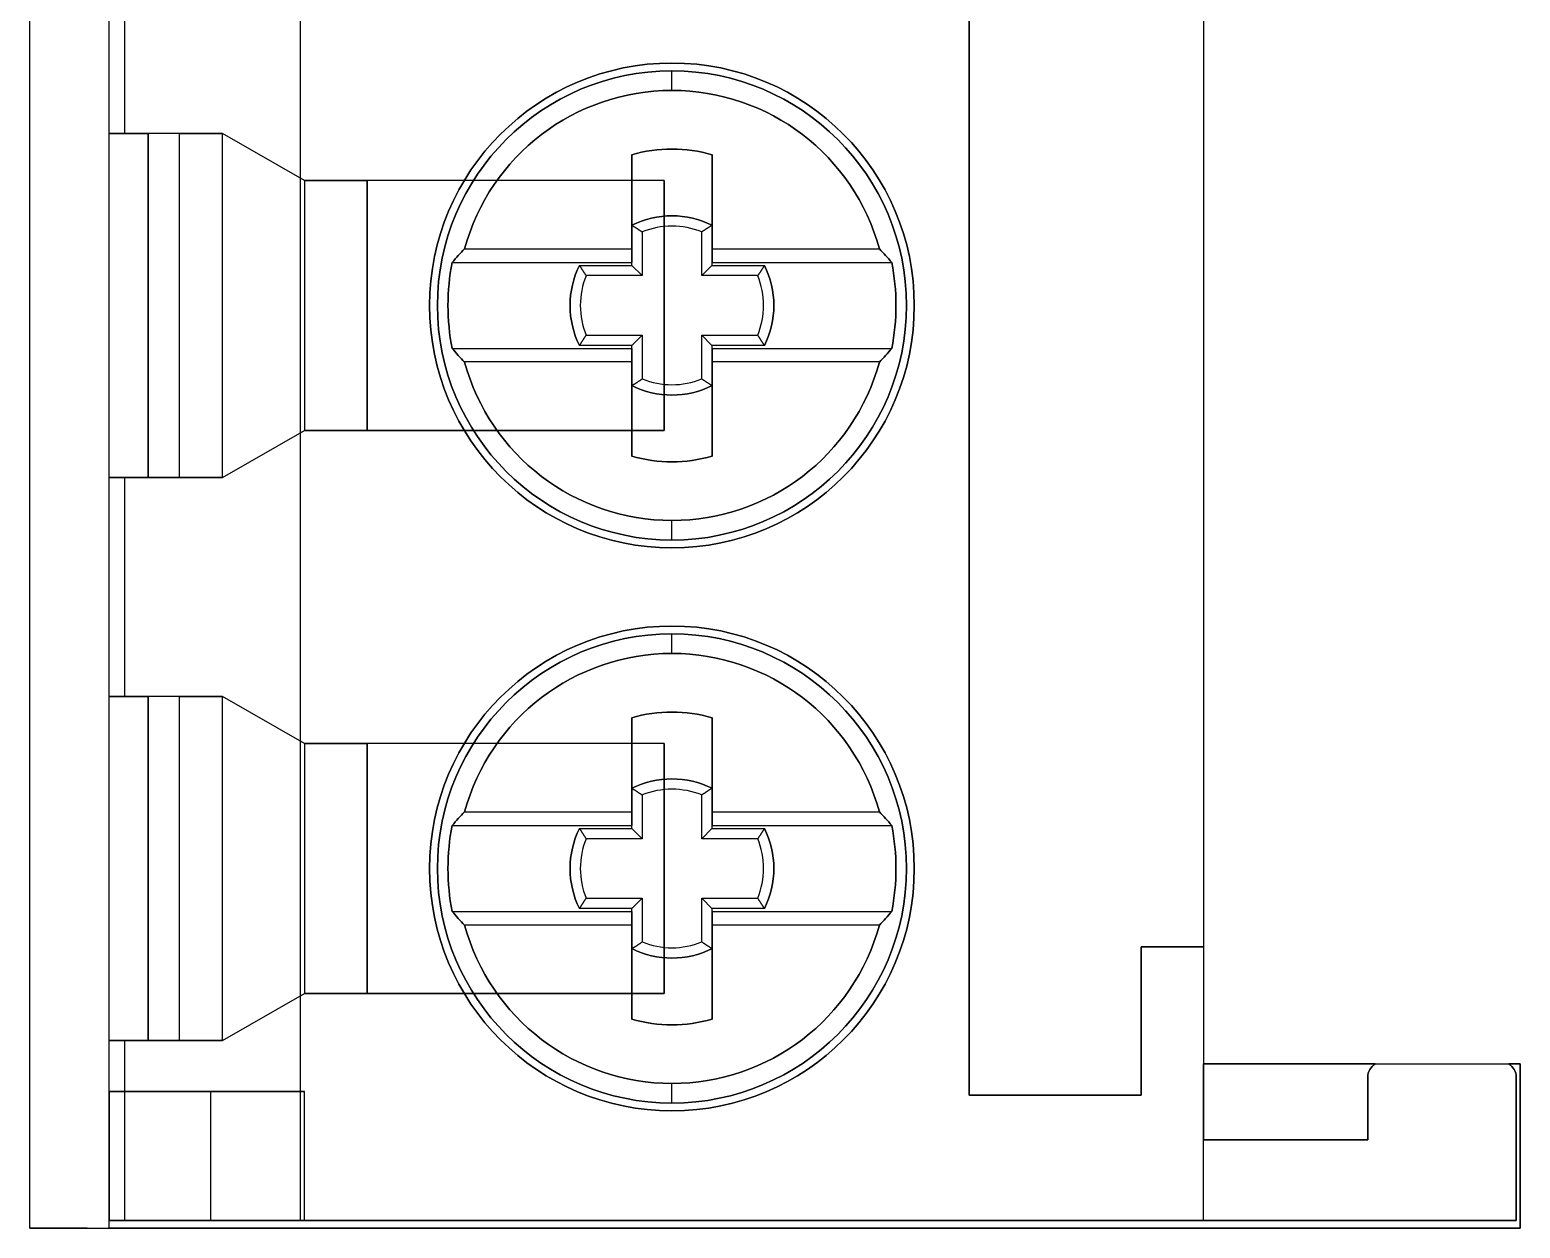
# Model space of a CAD drawing. Header units: inches. Extents: x 0 to 92454, y -34894 to 11.
# Drawn here: x 0.747 to 1.498, y 3.63 to 4.233 of the extents above; entities that cross this region are included whole.
import ezdxf

# ---------------------------------------------------------------- set-up
doc = ezdxf.new("R2010")
doc.units = ezdxf.units.IN
doc.header["$MEASUREMENT"] = 0

# ---------------------------------------------------------------- blocks, each defined once
blk = doc.blocks.new('2023_07_21_11_46_31_0481')
at = {"color": 7}
for p, q in [((18.986, 92.2, 123), (18.986, 182.6, 123)), ((20, 92.2, 151.99), (20, 182.6, 151.99)), ((22.45, 92.3, 123), (22.45, 137.3, 123)), ((31, 135.7, 142.19), (31, 93.9, 142.19)), ((31, 93.9, 151.99), (31, 135.7, 151.99)), ((34, 135.3, 152), (34, 94.3, 152)), ((34, 111.301, 142.19), (34, 95.8, 142.19)), ((20, 106.2, 151.79), (20, 109, 151.79)), ((20, 106.2, 123.39), (20, 109, 123.39)), ((20.2, 106.2, 151.99), (20.2, 109, 151.99)), ((20.2, 106.2, 151.99), (20.2, 109, 151.99)), ((20.2, 106.2, 123.19), (20.2, 109, 123.19)), ((27.2, 107.1, 145.49), (27.2, 107.1, 151.99)), ((27.2, 107.1, 145.49), (27.2, 107.1, 151.99)), ((27.2, 106.75, 147.89), (27.2, 107, 145.49)), ((27.2, 106.75, 147.89), (27.2, 107, 145.49)), ((20.2, 106.2, 151.99), (20.5, 106.2, 151.99)), ((20.5, 106.2, 151.99), (20.5, 101.8, 151.99)), ((21.45, 101.8, 130.69), (21.45, 106.2, 130.69)), ((22.5, 105.6, 130.69), (21.45, 106.2, 130.69)), ((26.685, 105.927, 146.79), (26.685, 105.927, 147.89)), ((26.685, 105.927, 146.79), (26.685, 104.55, 146.79)), ((26.685, 104.723, 147.89), (26.685, 105.927, 147.89)), ((27.715, 105.927, 146.79), (27.715, 105.927, 147.89)), ((27.715, 104.55, 146.79), (27.715, 105.927, 146.79)), ((27.715, 105.927, 147.89), (27.715, 104.723, 147.89)), ((27.1, 105.6, 130.69), (22.5, 105.6, 130.69)), ((27.1, 102.4, 130.69), (27.1, 105.6, 130.69)), ((26.688, 104.512, 146.79), (26.688, 105.025, 146.79)), ((26.819, 104.94, 146.3), (26.819, 104.381, 146.3)), ((27.581, 104.381, 146.3), (27.581, 104.94, 146.3)), ((27.712, 105.025, 146.79), (27.712, 104.512, 146.79)), ((24.547, 104.723, 147.89), (26.685, 104.723, 147.89)), ((27.715, 104.723, 147.89), (29.853, 104.723, 147.89)), ((24.389, 104.55, 146.79), (26.685, 104.55, 146.79)), ((26.017, 104.512, 146.79), (26.688, 104.512, 146.79)), ((27.712, 104.512, 146.79), (28.383, 104.512, 146.79)), ((27.715, 104.55, 146.79), (30.011, 104.55, 146.79)), ((26.819, 104.381, 146.3), (26.102, 104.381, 146.3)), ((28.298, 104.381, 146.3), (27.581, 104.381, 146.3)), ((26.102, 103.619, 146.3), (26.819, 103.619, 146.3)), ((26.819, 103.619, 146.3), (26.819, 103.06, 146.3)), ((27.581, 103.06, 146.3), (27.581, 103.619, 146.3)), ((27.581, 103.619, 146.3), (28.298, 103.619, 146.3)), ((24.389, 103.45, 146.79), (26.685, 103.45, 146.79)), ((26.688, 103.488, 146.79), (26.017, 103.488, 146.79)), ((26.685, 103.45, 146.79), (26.685, 102.073, 146.79)), ((26.688, 102.975, 146.79), (26.688, 103.488, 146.79)), ((28.383, 103.488, 146.79), (27.712, 103.488, 146.79)), ((27.712, 103.488, 146.79), (27.712, 102.975, 146.79)), ((27.715, 103.45, 146.79), (30.011, 103.45, 146.79)), ((27.715, 102.073, 146.79), (27.715, 103.45, 146.79)), ((26.685, 103.277, 147.89), (24.547, 103.277, 147.89)), ((26.685, 102.073, 147.89), (26.685, 103.277, 147.89)), ((27.715, 103.277, 147.89), (27.715, 102.073, 147.89)), ((29.853, 103.277, 147.89), (27.715, 103.277, 147.89)), ((21.45, 101.8, 130.69), (22.5, 102.4, 130.69)), ((22.5, 102.4, 130.69), (27.1, 102.4, 130.69)), ((26.685, 102.073, 146.79), (26.685, 102.073, 147.89)), ((27.715, 102.073, 146.79), (27.715, 102.073, 147.89)), ((20, 99, 151.79), (20, 101.8, 151.79)), ((20, 99, 123.39), (20, 101.8, 123.39)), ((20.5, 101.8, 151.99), (20.2, 101.8, 151.99)), ((20.2, 99, 151.99), (20.2, 101.8, 151.99)), ((20.2, 99, 151.99), (20.2, 101.8, 151.99)), ((20.2, 99, 123.19), (20.2, 101.8, 123.19)), ((27.2, 101, 145.49), (27.2, 101.25, 147.89)), ((27.2, 101, 145.49), (27.2, 101.25, 147.89)), ((27.2, 100.9, 151.99), (27.2, 100.9, 145.49)), ((27.2, 100.9, 151.99), (27.2, 100.9, 145.49)), ((27.2, 99.9, 145.49), (27.2, 99.9, 151.99)), ((27.2, 99.9, 145.49), (27.2, 99.9, 151.99)), ((27.2, 99.55, 147.89), (27.2, 99.8, 145.49)), ((27.2, 99.55, 147.89), (27.2, 99.8, 145.49)), ((20.2, 99, 151.99), (20.5, 99, 151.99)), ((20.5, 99, 151.99), (20.5, 94.6, 151.99)), ((21.45, 94.6, 130.69), (21.45, 99, 130.69)), ((22.5, 98.4, 130.69), (21.45, 99, 130.69)), ((26.685, 98.727, 146.79), (26.685, 98.727, 147.89)), ((26.685, 98.727, 146.79), (26.685, 97.35, 146.79)), ((26.685, 97.523, 147.89), (26.685, 98.727, 147.89)), ((27.715, 98.727, 146.79), (27.715, 98.727, 147.89)), ((27.715, 97.35, 146.79), (27.715, 98.727, 146.79)), ((27.715, 98.727, 147.89), (27.715, 97.523, 147.89)), ((27.1, 98.4, 130.69), (22.5, 98.4, 130.69)), ((27.1, 95.2, 130.69), (27.1, 98.4, 130.69)), ((26.688, 97.312, 146.79), (26.688, 97.825, 146.79)), ((27.712, 97.825, 146.79), (27.712, 97.312, 146.79)), ((26.819, 97.74, 146.3), (26.819, 97.181, 146.3)), ((27.581, 97.181, 146.3), (27.581, 97.74, 146.3)), ((24.547, 97.523, 147.89), (26.685, 97.523, 147.89)), ((27.715, 97.523, 147.89), (29.853, 97.523, 147.89)), ((24.389, 97.35, 146.79), (26.685, 97.35, 146.79)), ((26.017, 97.312, 146.79), (26.688, 97.312, 146.79)), ((27.712, 97.312, 146.79), (28.383, 97.312, 146.79)), ((27.715, 97.35, 146.79), (30.011, 97.35, 146.79)), ((26.819, 97.181, 146.3), (26.102, 97.181, 146.3)), ((28.298, 97.181, 146.3), (27.581, 97.181, 146.3)), ((26.688, 96.288, 146.79), (26.017, 96.288, 146.79)), ((26.102, 96.419, 146.3), (26.819, 96.419, 146.3)), ((26.688, 95.775, 146.79), (26.688, 96.288, 146.79)), ((26.819, 96.419, 146.3), (26.819, 95.86, 146.3)), ((27.581, 95.86, 146.3), (27.581, 96.419, 146.3)), ((27.581, 96.419, 146.3), (28.298, 96.419, 146.3)), ((28.383, 96.288, 146.79), (27.712, 96.288, 146.79)), ((27.712, 96.288, 146.79), (27.712, 95.775, 146.79)), ((24.389, 96.25, 146.79), (26.685, 96.25, 146.79)), ((26.685, 96.25, 146.79), (26.685, 94.873, 146.79)), ((27.715, 96.25, 146.79), (30.011, 96.25, 146.79)), ((27.715, 94.873, 146.79), (27.715, 96.25, 146.79)), ((26.685, 96.077, 147.89), (24.547, 96.077, 147.89)), ((26.685, 94.873, 147.89), (26.685, 96.077, 147.89)), ((27.715, 96.077, 147.89), (27.715, 94.873, 147.89)), ((29.853, 96.077, 147.89), (27.715, 96.077, 147.89)), ((33.2, 93.9, 142.19), (33.2, 95.8, 142.19)), ((33.2, 95.8, 142.19), (34, 95.8, 142.19)), ((34, 95.8, 151.99), (33.2, 95.8, 151.99)), ((33.2, 95.8, 151.99), (33.2, 93.9, 151.99)), ((34, 95.8, 151.99), (34, 94.3, 151.99)), ((21.45, 94.6, 130.69), (22.5, 95.2, 130.69)), ((22.5, 95.2, 130.69), (27.1, 95.2, 130.69)), ((26.685, 94.873, 146.79), (26.685, 94.873, 147.89)), ((27.715, 94.873, 146.79), (27.715, 94.873, 147.89)), ((20, 92.3, 123.39), (20, 94.6, 123.39)), ((20, 92.3, 151.79), (20, 94.6, 151.79)), ((20.5, 94.6, 151.99), (20.2, 94.6, 151.99)), ((20.2, 92.3, 151.99), (20.2, 94.6, 151.99)), ((20.2, 92.3, 123.19), (20.2, 94.6, 123.19)), ((20.2, 92.3, 151.99), (20.2, 94.6, 151.99)), ((34, 94.3, 152), (38.05, 94.3, 152)), ((34, 92.3, 151.99), (34, 94.3, 151.99)), ((36.195, 94.3, 123), (34, 94.3, 123)), ((34, 94.3, 123), (34, 93.33, 123)), ((36.195, 94.3, 123), (36.195, 94.3, 139.69)), ((36.195, 94.3, 139.69), (37.905, 94.3, 139.69)), ((37.905, 94.3, 139.69), (37.905, 94.3, 123)), ((38.05, 94.3, 123), (37.905, 94.3, 123)), ((38.05, 94.3, 152), (38.05, 92.2, 152)), ((38.05, 92.2, 123), (38.05, 94.3, 123)), ((27.2, 93.8, 145.49), (27.2, 94.05, 147.89)), ((27.2, 93.8, 145.49), (27.2, 94.05, 147.89)), ((36.1, 94.13, 123), (36.1, 94.13, 139.69)), ((36.1, 94.13, 139.69), (36.1, 93.33, 139.69)), ((36.1, 93.33, 123), (36.1, 94.13, 123)), ((38, 94.13, 139.69), (38, 94.13, 123)), ((38, 92.3, 139.69), (38, 94.13, 139.69)), ((38, 94.13, 123), (38, 92.3, 123)), ((20, 92.3, 124.29), (20, 93.95, 124.29)), ((20, 93.95, 124.29), (21.3, 93.95, 124.29)), ((21.3, 92.3, 124.29), (21.3, 93.95, 124.29)), ((31, 93.9, 142.19), (33.2, 93.9, 142.19)), ((33.2, 93.9, 151.99), (31, 93.9, 151.99)), ((27.2, 93.7, 151.99), (27.2, 93.7, 145.49)), ((27.2, 93.7, 151.99), (27.2, 93.7, 145.49)), ((36.1, 93.33, 139.69), (34, 93.33, 139.69)), ((34, 92.3, 139.69), (34, 93.33, 139.69)), ((34, 93.33, 123), (36.1, 93.33, 123)), ((21.3, 92.3, 124.29), (20, 92.3, 124.29)), ((20.2, 92.3, 151.99), (34, 92.3, 151.99)), ((38, 92.3, 123), (22.45, 92.3, 123)), ((34, 92.3, 139.69), (38, 92.3, 139.69)), ((18.986, 92.2, 123), (38.05, 92.2, 123)), ((38.05, 92.2, 152), (20, 92.2, 152)), ((20, 92.2, 151.99), (20, 92.2, 151.99))]:
    blk.add_line(p, q, dxfattribs=at)
at = {"color": 7, "extrusion": (-0.994891, 0, 0.100955)}
for p, q in [((18.986, 92.2, 123), (18.986, 182.6, 123)), ((18.988, 92.2, 123.018), (18.986, 92.2, 123))]:
    blk.add_line(p, q, dxfattribs=at)
at = {"color": 7, "extrusion": (1, 0, 0)}
for p, q in [((20, 92.2, 151.99), (20, 182.6, 151.99)), ((31, 93.9, 151.99), (31, 135.7, 151.99)), ((31, 135.7, 142.19), (31, 93.9, 142.19)), ((20, 106.2, 151.79), (20, 109, 151.79)), ((20, 101.8, 143.99), (20, 106.2, 143.99)), ((20, 106.2, 143.99), (20, 106.2, 151.79)), ((26.685, 105.927, 146.79), (26.685, 104.55, 146.79)), ((26.685, 105.927, 146.79), (26.685, 105.927, 147.89)), ((26.685, 104.723, 147.89), (26.685, 105.927, 147.89)), ((26.685, 104.55, 146.79), (26.685, 104.723, 147.89)), ((26.685, 103.277, 147.89), (26.685, 103.45, 146.79)), ((26.685, 103.45, 146.79), (26.685, 102.073, 146.79)), ((26.685, 102.073, 147.89), (26.685, 103.277, 147.89)), ((26.685, 102.073, 146.79), (26.685, 102.073, 147.89)), ((20, 99, 151.79), (20, 101.8, 151.79)), ((20, 101.8, 151.79), (20, 101.8, 143.99)), ((20, 94.6, 143.99), (20, 99, 143.99)), ((20, 99, 143.99), (20, 99, 151.79)), ((26.685, 98.727, 146.79), (26.685, 97.35, 146.79)), ((26.685, 98.727, 146.79), (26.685, 98.727, 147.89)), ((26.685, 97.523, 147.89), (26.685, 98.727, 147.89)), ((26.685, 97.35, 146.79), (26.685, 97.523, 147.89)), ((26.685, 96.077, 147.89), (26.685, 96.25, 146.79)), ((26.685, 96.25, 146.79), (26.685, 94.873, 146.79)), ((26.685, 94.873, 147.89), (26.685, 96.077, 147.89)), ((26.685, 94.873, 146.79), (26.685, 94.873, 147.89)), ((20, 92.3, 151.79), (20, 94.6, 151.79)), ((20, 94.6, 151.79), (20, 94.6, 143.99)), ((34, 94.3, 123), (34, 93.33, 123)), ((34, 94.3, 123), (34, 94.3, 151.99)), ((34, 92.3, 151.99), (34, 94.3, 151.99)), ((38, 94.13, 123), (38, 92.3, 123)), ((38, 94.13, 139.69), (38, 94.13, 123)), ((38, 92.3, 139.69), (38, 94.13, 139.69)), ((20, 92.2, 143.99), (20, 93.95, 143.99)), ((20, 93.95, 143.99), (20, 93.95, 150.59)), ((20, 93.95, 150.59), (20, 92.3, 150.59)), ((31, 93.9, 151.99), (31, 93.9, 142.19)), ((34, 92.3, 139.69), (34, 93.33, 139.69)), ((34, 93.33, 123), (34, 93.33, 139.69)), ((20, 92.3, 150.59), (20, 92.3, 151.79)), ((34, 92.3, 151.99), (34, 92.3, 139.69)), ((38, 92.3, 139.69), (38, 92.3, 123)), ((20, 92.2, 143.99), (20, 92.2, 151.99))]:
    blk.add_line(p, q, dxfattribs=at)
at = {"color": 7, "extrusion": (0, 0, -1)}
for p, q in [((22.45, 92.3, 123.19), (22.45, 137.3, 123.19)), ((20, 106.2, 143.99), (20, 109, 143.99)), ((20.2, 106.2, 123.19), (20.2, 109, 123.19)), ((20, 101.8, 143.99), (20, 106.2, 143.99)), ((20.9, 106.2, 123.19), (20.2, 106.2, 123.19)), ((21.45, 106.2, 150.99), (20.5, 106.2, 150.99)), ((20.5, 101.8, 150.99), (20.5, 106.2, 150.99)), ((20.9, 101.8, 123.19), (20.9, 106.2, 123.19)), ((22.5, 105.6, 150.99), (21.45, 106.2, 150.99)), ((22.5, 105.6, 134.89), (22.5, 102.4, 134.89)), ((27.1, 105.6, 134.89), (22.5, 105.6, 134.89)), ((23.3, 105.6, 150.99), (22.5, 105.6, 150.99)), ((23.3, 102.4, 150.99), (23.3, 105.6, 150.99)), ((27.1, 105.6, 134.89), (27.1, 102.4, 134.89)), ((21.45, 101.8, 150.99), (22.5, 102.4, 150.99)), ((27.1, 102.4, 134.89), (22.5, 102.4, 134.89)), ((22.5, 102.4, 150.99), (23.3, 102.4, 150.99)), ((20, 99, 143.99), (20, 101.8, 143.99)), ((20.2, 99, 123.19), (20.2, 101.8, 123.19)), ((20.2, 101.8, 123.19), (20.9, 101.8, 123.19)), ((21.45, 101.8, 150.99), (20.5, 101.8, 150.99)), ((20, 94.6, 143.99), (20, 99, 143.99)), ((20.9, 99, 123.19), (20.2, 99, 123.19)), ((21.45, 99, 150.99), (20.5, 99, 150.99)), ((20.5, 94.6, 150.99), (20.5, 99, 150.99)), ((20.9, 94.6, 123.19), (20.9, 99, 123.19)), ((22.5, 98.4, 150.99), (21.45, 99, 150.99)), ((22.5, 98.4, 134.89), (22.5, 95.2, 134.89)), ((27.1, 98.4, 134.89), (22.5, 98.4, 134.89)), ((23.3, 98.4, 150.99), (22.5, 98.4, 150.99)), ((23.3, 95.2, 150.99), (23.3, 98.4, 150.99)), ((27.1, 98.4, 134.89), (27.1, 95.2, 134.89)), ((21.45, 94.6, 150.99), (22.5, 95.2, 150.99)), ((27.1, 95.2, 134.89), (22.5, 95.2, 134.89)), ((22.5, 95.2, 150.99), (23.3, 95.2, 150.99)), ((20, 93.95, 143.99), (20, 94.6, 143.99)), ((20.2, 92.3, 123.19), (20.2, 94.6, 123.19)), ((20.2, 94.6, 123.19), (20.9, 94.6, 123.19)), ((21.45, 94.6, 150.99), (20.5, 94.6, 150.99)), ((20, 92.2, 143.99), (20, 93.95, 143.99)), ((20, 93.95, 150.59), (20, 92.3, 150.59)), ((22.5, 93.95, 150.59), (20, 93.95, 150.59)), ((22.5, 92.3, 150.59), (22.5, 93.95, 150.59)), ((20, 92.3, 150.59), (22.5, 92.3, 150.59)), ((22.45, 92.3, 123.19), (20.2, 92.3, 123.19)), ((19.72, 92.2, 143.99), (20, 92.2, 143.99))]:
    blk.add_line(p, q, dxfattribs=at)
at = {"color": 7, "extrusion": (-1, 0, 0)}
for p, q in [((22.45, 92.3, 123), (22.45, 137.3, 123)), ((22.45, 92.3, 123.19), (22.45, 137.3, 123.19)), ((34, 135.3, 152), (34, 94.3, 152)), ((34, 111.301, 142.19), (34, 95.8, 142.19)), ((20, 106.2, 143.99), (20, 109, 143.99)), ((20, 106.2, 123.39), (20, 109, 123.39)), ((20, 106.2, 123.39), (20, 106.2, 143.99)), ((20.5, 106.2, 150.99), (20.5, 106.2, 151.99)), ((20.5, 101.8, 150.99), (20.5, 106.2, 150.99)), ((20.5, 106.2, 151.99), (20.5, 101.8, 151.99)), ((20.9, 106.2, 123.19), (20.9, 106.2, 129.09)), ((20.9, 101.8, 123.19), (20.9, 106.2, 123.19)), ((20.9, 101.8, 129.09), (20.9, 106.2, 129.09)), ((21.45, 101.8, 130.69), (21.45, 106.2, 130.69)), ((21.45, 106.2, 129.64), (21.45, 106.2, 130.69)), ((21.45, 101.8, 129.64), (21.45, 106.2, 129.64)), ((27.715, 105.927, 147.89), (27.715, 104.723, 147.89)), ((27.715, 105.927, 146.79), (27.715, 105.927, 147.89)), ((27.715, 104.55, 146.79), (27.715, 105.927, 146.79)), ((22.5, 105.6, 143.104), (22.5, 102.4, 143.104)), ((22.5, 105.6, 143.104), (22.5, 105.6, 134.89)), ((22.5, 105.6, 134.89), (22.5, 102.4, 134.89)), ((23.3, 105.6, 144.49), (23.3, 102.4, 144.49)), ((23.3, 102.4, 150.99), (23.3, 105.6, 150.99)), ((23.3, 105.6, 150.99), (23.3, 105.6, 144.49)), ((27.1, 102.4, 130.69), (27.1, 105.6, 130.69)), ((27.1, 105.6, 134.89), (27.1, 102.4, 134.89)), ((27.1, 105.6, 130.69), (27.1, 105.6, 134.89)), ((27.715, 104.723, 147.89), (27.715, 104.55, 146.79)), ((27.715, 103.45, 146.79), (27.715, 103.277, 147.89)), ((27.715, 102.073, 146.79), (27.715, 103.45, 146.79)), ((27.715, 103.277, 147.89), (27.715, 102.073, 147.89)), ((22.5, 102.4, 143.104), (22.5, 102.4, 134.89)), ((23.3, 102.4, 150.99), (23.3, 102.4, 144.49)), ((27.1, 102.4, 134.89), (27.1, 102.4, 130.69)), ((27.715, 102.073, 146.79), (27.715, 102.073, 147.89)), ((20, 99, 143.99), (20, 101.8, 143.99)), ((20, 101.8, 143.99), (20, 101.8, 123.39)), ((20, 99, 123.39), (20, 101.8, 123.39)), ((20.5, 101.8, 150.99), (20.5, 101.8, 151.99)), ((20.9, 101.8, 123.19), (20.9, 101.8, 129.09)), ((21.45, 101.8, 129.64), (21.45, 101.8, 130.69)), ((20, 99, 123.39), (20, 99, 143.99)), ((20.5, 99, 150.99), (20.5, 99, 151.99)), ((20.5, 94.6, 150.99), (20.5, 99, 150.99)), ((20.5, 99, 151.99), (20.5, 94.6, 151.99)), ((20.9, 99, 123.19), (20.9, 99, 129.09)), ((20.9, 94.6, 123.19), (20.9, 99, 123.19)), ((20.9, 94.6, 129.09), (20.9, 99, 129.09)), ((21.45, 94.6, 130.69), (21.45, 99, 130.69)), ((21.45, 99, 129.64), (21.45, 99, 130.69)), ((21.45, 94.6, 129.64), (21.45, 99, 129.64)), ((27.715, 98.727, 147.89), (27.715, 97.523, 147.89)), ((27.715, 98.727, 146.79), (27.715, 98.727, 147.89)), ((27.715, 97.35, 146.79), (27.715, 98.727, 146.79)), ((22.5, 98.4, 143.104), (22.5, 95.2, 143.104)), ((22.5, 98.4, 143.104), (22.5, 98.4, 134.89)), ((22.5, 98.4, 134.89), (22.5, 95.2, 134.89)), ((23.3, 98.4, 144.49), (23.3, 95.2, 144.49)), ((23.3, 95.2, 150.99), (23.3, 98.4, 150.99)), ((23.3, 98.4, 150.99), (23.3, 98.4, 144.49)), ((27.1, 95.2, 130.69), (27.1, 98.4, 130.69)), ((27.1, 98.4, 134.89), (27.1, 95.2, 134.89)), ((27.1, 98.4, 130.69), (27.1, 98.4, 134.89)), ((27.715, 97.523, 147.89), (27.715, 97.35, 146.79)), ((27.715, 96.25, 146.79), (27.715, 96.077, 147.89)), ((27.715, 94.873, 146.79), (27.715, 96.25, 146.79)), ((27.715, 96.077, 147.89), (27.715, 94.873, 147.89)), ((33.2, 95.8, 151.99), (33.2, 93.9, 151.99)), ((33.2, 95.8, 151.99), (33.2, 95.8, 142.19)), ((33.2, 93.9, 142.19), (33.2, 95.8, 142.19)), ((34, 95.8, 151.99), (34, 94.3, 151.99)), ((34, 95.8, 142.19), (34, 95.8, 151.99)), ((22.5, 95.2, 143.104), (22.5, 95.2, 134.89)), ((23.3, 95.2, 150.99), (23.3, 95.2, 144.49)), ((27.1, 95.2, 134.89), (27.1, 95.2, 130.69)), ((27.715, 94.873, 146.79), (27.715, 94.873, 147.89)), ((20, 93.95, 143.99), (20, 94.6, 143.99)), ((20, 94.6, 143.99), (20, 94.6, 123.39)), ((20, 92.3, 123.39), (20, 94.6, 123.39)), ((20.5, 94.6, 150.99), (20.5, 94.6, 151.99)), ((20.9, 94.6, 123.19), (20.9, 94.6, 129.09)), ((21.45, 94.6, 129.64), (21.45, 94.6, 130.69)), ((34, 94.3, 151.99), (34, 94.3, 152)), ((38.05, 94.3, 152), (38.05, 92.2, 152)), ((38.05, 94.3, 123), (38.05, 94.3, 152)), ((38.05, 92.2, 123), (38.05, 94.3, 123)), ((36.1, 93.33, 123), (36.1, 94.13, 123)), ((36.1, 94.13, 139.69), (36.1, 93.33, 139.69)), ((36.1, 94.13, 123), (36.1, 94.13, 139.69)), ((20, 92.3, 124.29), (20, 93.95, 124.29)), ((20, 93.95, 124.29), (20, 93.95, 143.99)), ((22.5, 93.95, 126.368), (22.5, 93.95, 150.59)), ((22.5, 92.3, 126.368), (22.5, 93.95, 126.368)), ((22.5, 92.3, 150.59), (22.5, 93.95, 150.59)), ((33.2, 93.9, 151.99), (33.2, 93.9, 142.19)), ((36.1, 93.33, 123), (36.1, 93.33, 139.69)), ((20, 92.3, 123.39), (20, 92.3, 124.29)), ((22.45, 92.3, 123), (22.45, 92.3, 123.19)), ((22.5, 92.3, 150.59), (22.5, 92.3, 126.368)), ((38.05, 92.2, 123), (38.05, 92.2, 152))]:
    blk.add_line(p, q, dxfattribs=at)
at = {"color": 7, "extrusion": (0, -1, 0)}
for p, q in [((20, 106.2, 143.99), (20, 106.2, 151.79)), ((20, 106.2, 123.39), (20, 106.2, 143.99)), ((20.2, 106.2, 151.99), (20.5, 106.2, 151.99)), ((20.9, 106.2, 123.19), (20.2, 106.2, 123.19)), ((21.45, 106.2, 150.99), (20.5, 106.2, 150.99)), ((20.5, 106.2, 150.99), (20.5, 106.2, 151.99)), ((20.9, 106.2, 123.19), (20.9, 106.2, 129.09)), ((20.9, 106.2, 129.09), (21.45, 106.2, 129.64)), ((21.45, 106.2, 129.64), (21.45, 106.2, 130.69)), ((21.45, 106.2, 130.69), (21.45, 106.2, 150.99)), ((22.5, 105.6, 143.104), (23.3, 105.6, 144.49)), ((23.3, 105.6, 150.99), (22.5, 105.6, 150.99)), ((22.5, 105.6, 150.99), (22.5, 105.6, 143.104)), ((27.1, 105.6, 134.89), (22.5, 105.6, 134.89)), ((22.5, 105.6, 134.89), (22.5, 105.6, 130.69)), ((27.1, 105.6, 130.69), (22.5, 105.6, 130.69)), ((23.3, 105.6, 150.99), (23.3, 105.6, 144.49)), ((27.1, 105.6, 130.69), (27.1, 105.6, 134.89)), ((20, 99, 143.99), (20, 99, 151.79)), ((20, 99, 123.39), (20, 99, 143.99)), ((20.2, 99, 151.99), (20.5, 99, 151.99)), ((20.9, 99, 123.19), (20.2, 99, 123.19)), ((21.45, 99, 150.99), (20.5, 99, 150.99)), ((20.5, 99, 150.99), (20.5, 99, 151.99)), ((20.9, 99, 123.19), (20.9, 99, 129.09)), ((20.9, 99, 129.09), (21.45, 99, 129.64)), ((21.45, 99, 129.64), (21.45, 99, 130.69)), ((21.45, 99, 130.69), (21.45, 99, 150.99)), ((22.5, 98.4, 143.104), (23.3, 98.4, 144.49)), ((23.3, 98.4, 150.99), (22.5, 98.4, 150.99)), ((22.5, 98.4, 150.99), (22.5, 98.4, 143.104)), ((27.1, 98.4, 134.89), (22.5, 98.4, 134.89)), ((22.5, 98.4, 134.89), (22.5, 98.4, 130.69)), ((27.1, 98.4, 130.69), (22.5, 98.4, 130.69)), ((23.3, 98.4, 150.99), (23.3, 98.4, 144.49)), ((27.1, 98.4, 130.69), (27.1, 98.4, 134.89)), ((34, 94.3, 152), (38.05, 94.3, 152)), ((34, 94.3, 151.99), (34, 94.3, 152)), ((34, 94.3, 123), (34, 94.3, 151.99)), ((36.195, 94.3, 123), (34, 94.3, 123)), ((36.195, 94.3, 123), (36.195, 94.3, 139.69)), ((36.195, 94.3, 139.69), (37.905, 94.3, 139.69)), ((37.905, 94.3, 139.69), (37.905, 94.3, 123)), ((38.05, 94.3, 123), (37.905, 94.3, 123)), ((38.05, 94.3, 123), (38.05, 94.3, 152)), ((20, 93.95, 124.29), (20, 93.95, 143.99)), ((20, 93.95, 124.29), (21.3, 93.95, 124.29)), ((22.5, 93.95, 150.59), (20, 93.95, 150.59)), ((20, 93.95, 143.99), (20, 93.95, 150.59)), ((21.3, 93.95, 124.29), (22.5, 93.95, 126.368)), ((22.5, 93.95, 126.368), (22.5, 93.95, 150.59)), ((20, 92.3, 150.59), (20, 92.3, 151.79)), ((20, 92.3, 150.59), (22.5, 92.3, 150.59)), ((21.3, 92.3, 124.29), (20, 92.3, 124.29)), ((20, 92.3, 123.39), (20, 92.3, 124.29)), ((20.2, 92.3, 151.99), (34, 92.3, 151.99)), ((22.45, 92.3, 123.19), (20.2, 92.3, 123.19)), ((22.5, 92.3, 126.368), (21.3, 92.3, 124.29)), ((38, 92.3, 123), (22.45, 92.3, 123)), ((22.45, 92.3, 123), (22.45, 92.3, 123.19)), ((22.5, 92.3, 150.59), (22.5, 92.3, 126.368)), ((34, 92.3, 139.69), (38, 92.3, 139.69)), ((34, 92.3, 151.99), (34, 92.3, 139.69)), ((38, 92.3, 139.69), (38, 92.3, 123))]:
    blk.add_line(p, q, dxfattribs=at)
at = {"color": 7, "extrusion": (-0.707107, 0, 0.707107)}
for p, q in [((20.9, 106.2, 129.09), (21.45, 106.2, 129.64)), ((20.9, 101.8, 129.09), (20.9, 106.2, 129.09)), ((21.45, 101.8, 129.64), (21.45, 106.2, 129.64)), ((20.9, 101.8, 129.09), (21.45, 101.8, 129.64)), ((20.9, 99, 129.09), (21.45, 99, 129.64)), ((20.9, 94.6, 129.09), (20.9, 99, 129.09)), ((21.45, 94.6, 129.64), (21.45, 99, 129.64)), ((20.9, 94.6, 129.09), (21.45, 94.6, 129.64))]:
    blk.add_line(p, q, dxfattribs=at)
at = {"color": 7, "extrusion": (-0.496139, -0.868243, 0)}
for p, q in [((22.5, 105.6, 130.69), (21.45, 106.2, 130.69)), ((22.5, 105.6, 150.99), (21.45, 106.2, 150.99)), ((21.45, 106.2, 130.69), (21.45, 106.2, 150.99)), ((22.5, 105.6, 134.89), (22.5, 105.6, 130.69)), ((22.5, 105.6, 143.104), (22.5, 105.6, 134.89)), ((22.5, 105.6, 150.99), (22.5, 105.6, 143.104)), ((22.5, 98.4, 130.69), (21.45, 99, 130.69)), ((22.5, 98.4, 150.99), (21.45, 99, 150.99)), ((21.45, 99, 130.69), (21.45, 99, 150.99)), ((22.5, 98.4, 134.89), (22.5, 98.4, 130.69)), ((22.5, 98.4, 143.104), (22.5, 98.4, 134.89)), ((22.5, 98.4, 150.99), (22.5, 98.4, 143.104))]:
    blk.add_line(p, q, dxfattribs=at)
at = {"color": 7, "extrusion": (-0.866025, 0, 0.5)}
for p, q in [((22.5, 105.6, 143.104), (23.3, 105.6, 144.49)), ((22.5, 105.6, 143.104), (22.5, 102.4, 143.104)), ((23.3, 105.6, 144.49), (23.3, 102.4, 144.49)), ((23.3, 102.4, 144.49), (22.5, 102.4, 143.104)), ((22.5, 98.4, 143.104), (23.3, 98.4, 144.49)), ((22.5, 98.4, 143.104), (22.5, 95.2, 143.104)), ((23.3, 98.4, 144.49), (23.3, 95.2, 144.49)), ((23.3, 95.2, 144.49), (22.5, 95.2, 143.104)), ((21.3, 93.95, 124.29), (22.5, 93.95, 126.368)), ((21.3, 92.3, 124.29), (21.3, 93.95, 124.29)), ((22.5, 92.3, 126.368), (22.5, 93.95, 126.368)), ((22.5, 92.3, 126.368), (21.3, 92.3, 124.29))]:
    blk.add_line(p, q, dxfattribs=at)
at = {"color": 7, "extrusion": (0.965926, 0, 0.258819)}
for p, q in [((26.688, 104.512, 146.79), (26.688, 105.025, 146.79)), ((26.819, 104.94, 146.3), (26.819, 104.381, 146.3)), ((26.688, 104.512, 146.79), (26.819, 104.381, 146.3)), ((26.688, 103.488, 146.79), (26.819, 103.619, 146.3)), ((26.819, 103.619, 146.3), (26.819, 103.06, 146.3)), ((26.688, 102.975, 146.79), (26.688, 103.488, 146.79)), ((26.688, 97.312, 146.79), (26.688, 97.825, 146.79)), ((26.819, 97.74, 146.3), (26.819, 97.181, 146.3)), ((26.688, 97.312, 146.79), (26.819, 97.181, 146.3)), ((26.688, 96.288, 146.79), (26.819, 96.419, 146.3)), ((26.688, 95.775, 146.79), (26.688, 96.288, 146.79)), ((26.819, 96.419, 146.3), (26.819, 95.86, 146.3))]:
    blk.add_line(p, q, dxfattribs=at)
at = {"color": 7, "extrusion": (-0.965926, 0, 0.258819)}
for p, q in [((27.581, 104.381, 146.3), (27.581, 104.94, 146.3)), ((27.712, 105.025, 146.79), (27.712, 104.512, 146.79)), ((27.712, 104.512, 146.79), (27.581, 104.381, 146.3)), ((27.712, 103.488, 146.79), (27.581, 103.619, 146.3)), ((27.581, 103.06, 146.3), (27.581, 103.619, 146.3)), ((27.712, 103.488, 146.79), (27.712, 102.975, 146.79)), ((27.712, 97.825, 146.79), (27.712, 97.312, 146.79)), ((27.581, 97.181, 146.3), (27.581, 97.74, 146.3)), ((27.712, 97.312, 146.79), (27.581, 97.181, 146.3)), ((27.712, 96.288, 146.79), (27.581, 96.419, 146.3)), ((27.581, 95.86, 146.3), (27.581, 96.419, 146.3)), ((27.712, 96.288, 146.79), (27.712, 95.775, 146.79))]:
    blk.add_line(p, q, dxfattribs=at)
at = {"color": 7, "extrusion": (0, -0.987801, 0.155722)}
for p, q in [((24.547, 104.723, 147.89), (26.685, 104.723, 147.89)), ((26.685, 104.55, 146.79), (26.685, 104.723, 147.89)), ((27.715, 104.723, 147.89), (27.715, 104.55, 146.79)), ((27.715, 104.723, 147.89), (29.853, 104.723, 147.89)), ((24.389, 104.55, 146.79), (26.685, 104.55, 146.79)), ((27.715, 104.55, 146.79), (30.011, 104.55, 146.79)), ((24.547, 97.523, 147.89), (26.685, 97.523, 147.89)), ((26.685, 97.35, 146.79), (26.685, 97.523, 147.89)), ((27.715, 97.523, 147.89), (27.715, 97.35, 146.79)), ((27.715, 97.523, 147.89), (29.853, 97.523, 147.89)), ((24.389, 97.35, 146.79), (26.685, 97.35, 146.79)), ((27.715, 97.35, 146.79), (30.011, 97.35, 146.79))]:
    blk.add_line(p, q, dxfattribs=at)
at = {"color": 7, "extrusion": (0, -0.965926, 0.258819)}
for p, q in [((26.017, 104.512, 146.79), (26.688, 104.512, 146.79)), ((26.688, 104.512, 146.79), (26.819, 104.381, 146.3)), ((27.712, 104.512, 146.79), (27.581, 104.381, 146.3)), ((27.712, 104.512, 146.79), (28.383, 104.512, 146.79)), ((26.819, 104.381, 146.3), (26.102, 104.381, 146.3)), ((28.298, 104.381, 146.3), (27.581, 104.381, 146.3)), ((26.017, 97.312, 146.79), (26.688, 97.312, 146.79)), ((26.688, 97.312, 146.79), (26.819, 97.181, 146.3)), ((27.712, 97.312, 146.79), (27.581, 97.181, 146.3)), ((27.712, 97.312, 146.79), (28.383, 97.312, 146.79)), ((26.819, 97.181, 146.3), (26.102, 97.181, 146.3)), ((28.298, 97.181, 146.3), (27.581, 97.181, 146.3))]:
    blk.add_line(p, q, dxfattribs=at)
at = {"color": 7, "extrusion": (0, 0.965926, 0.258819)}
for p, q in [((26.102, 103.619, 146.3), (26.819, 103.619, 146.3)), ((26.688, 103.488, 146.79), (26.819, 103.619, 146.3)), ((27.581, 103.619, 146.3), (28.298, 103.619, 146.3)), ((27.712, 103.488, 146.79), (27.581, 103.619, 146.3)), ((26.688, 103.488, 146.79), (26.017, 103.488, 146.79)), ((28.383, 103.488, 146.79), (27.712, 103.488, 146.79)), ((26.688, 96.288, 146.79), (26.017, 96.288, 146.79)), ((26.102, 96.419, 146.3), (26.819, 96.419, 146.3)), ((26.688, 96.288, 146.79), (26.819, 96.419, 146.3)), ((27.581, 96.419, 146.3), (28.298, 96.419, 146.3)), ((27.712, 96.288, 146.79), (27.581, 96.419, 146.3)), ((28.383, 96.288, 146.79), (27.712, 96.288, 146.79))]:
    blk.add_line(p, q, dxfattribs=at)
at = {"color": 7, "extrusion": (0, 0.987801, 0.155722)}
for p, q in [((24.389, 103.45, 146.79), (26.685, 103.45, 146.79)), ((26.685, 103.277, 147.89), (26.685, 103.45, 146.79)), ((27.715, 103.45, 146.79), (27.715, 103.277, 147.89)), ((27.715, 103.45, 146.79), (30.011, 103.45, 146.79)), ((26.685, 103.277, 147.89), (24.547, 103.277, 147.89)), ((29.853, 103.277, 147.89), (27.715, 103.277, 147.89)), ((24.389, 96.25, 146.79), (26.685, 96.25, 146.79)), ((26.685, 96.077, 147.89), (26.685, 96.25, 146.79)), ((27.715, 96.25, 146.79), (27.715, 96.077, 147.89)), ((27.715, 96.25, 146.79), (30.011, 96.25, 146.79)), ((26.685, 96.077, 147.89), (24.547, 96.077, 147.89)), ((29.853, 96.077, 147.89), (27.715, 96.077, 147.89))]:
    blk.add_line(p, q, dxfattribs=at)
at = {"color": 7, "extrusion": (-0.496139, 0.868243, 0)}
for p, q in [((21.45, 101.8, 130.69), (22.5, 102.4, 130.69)), ((21.45, 101.8, 150.99), (22.5, 102.4, 150.99)), ((22.5, 102.4, 150.99), (22.5, 102.4, 143.104)), ((22.5, 102.4, 143.104), (22.5, 102.4, 134.89)), ((22.5, 102.4, 134.89), (22.5, 102.4, 130.69)), ((21.45, 101.8, 130.69), (21.45, 101.8, 150.99)), ((21.45, 94.6, 130.69), (22.5, 95.2, 130.69)), ((21.45, 94.6, 150.99), (22.5, 95.2, 150.99)), ((22.5, 95.2, 150.99), (22.5, 95.2, 143.104)), ((22.5, 95.2, 143.104), (22.5, 95.2, 134.89)), ((22.5, 95.2, 134.89), (22.5, 95.2, 130.69)), ((21.45, 94.6, 130.69), (21.45, 94.6, 150.99))]:
    blk.add_line(p, q, dxfattribs=at)
at = {"color": 7, "extrusion": (0, 1, 0)}
for p, q in [((27.1, 102.4, 134.89), (22.5, 102.4, 134.89)), ((22.5, 102.4, 130.69), (27.1, 102.4, 130.69)), ((22.5, 102.4, 134.89), (22.5, 102.4, 130.69)), ((23.3, 102.4, 144.49), (22.5, 102.4, 143.104)), ((22.5, 102.4, 150.99), (22.5, 102.4, 143.104)), ((22.5, 102.4, 150.99), (23.3, 102.4, 150.99)), ((23.3, 102.4, 150.99), (23.3, 102.4, 144.49)), ((27.1, 102.4, 134.89), (27.1, 102.4, 130.69)), ((20, 101.8, 143.99), (20, 101.8, 123.39)), ((20, 101.8, 151.79), (20, 101.8, 143.99)), ((20.2, 101.8, 123.19), (20.9, 101.8, 123.19)), ((20.5, 101.8, 151.99), (20.2, 101.8, 151.99)), ((20.5, 101.8, 150.99), (20.5, 101.8, 151.99)), ((21.45, 101.8, 150.99), (20.5, 101.8, 150.99)), ((20.9, 101.8, 129.09), (21.45, 101.8, 129.64)), ((20.9, 101.8, 123.19), (20.9, 101.8, 129.09)), ((21.45, 101.8, 130.69), (21.45, 101.8, 150.99)), ((21.45, 101.8, 129.64), (21.45, 101.8, 130.69)), ((34, 95.8, 151.99), (33.2, 95.8, 151.99)), ((33.2, 95.8, 142.19), (34, 95.8, 142.19)), ((33.2, 95.8, 151.99), (33.2, 95.8, 142.19)), ((34, 95.8, 142.19), (34, 95.8, 151.99)), ((27.1, 95.2, 134.89), (22.5, 95.2, 134.89)), ((22.5, 95.2, 130.69), (27.1, 95.2, 130.69)), ((22.5, 95.2, 134.89), (22.5, 95.2, 130.69)), ((23.3, 95.2, 144.49), (22.5, 95.2, 143.104)), ((22.5, 95.2, 150.99), (22.5, 95.2, 143.104)), ((22.5, 95.2, 150.99), (23.3, 95.2, 150.99)), ((23.3, 95.2, 150.99), (23.3, 95.2, 144.49)), ((27.1, 95.2, 134.89), (27.1, 95.2, 130.69)), ((20, 94.6, 143.99), (20, 94.6, 123.39)), ((20, 94.6, 151.79), (20, 94.6, 143.99)), ((20.2, 94.6, 123.19), (20.9, 94.6, 123.19)), ((20.5, 94.6, 151.99), (20.2, 94.6, 151.99)), ((20.5, 94.6, 150.99), (20.5, 94.6, 151.99)), ((21.45, 94.6, 150.99), (20.5, 94.6, 150.99)), ((20.9, 94.6, 129.09), (21.45, 94.6, 129.64)), ((20.9, 94.6, 123.19), (20.9, 94.6, 129.09)), ((21.45, 94.6, 130.69), (21.45, 94.6, 150.99)), ((21.45, 94.6, 129.64), (21.45, 94.6, 130.69)), ((33.2, 93.9, 151.99), (31, 93.9, 151.99)), ((31, 93.9, 142.19), (33.2, 93.9, 142.19)), ((31, 93.9, 151.99), (31, 93.9, 142.19)), ((33.2, 93.9, 151.99), (33.2, 93.9, 142.19)), ((34, 93.33, 123), (36.1, 93.33, 123)), ((34, 93.33, 123), (34, 93.33, 139.69)), ((36.1, 93.33, 139.69), (34, 93.33, 139.69)), ((36.1, 93.33, 123), (36.1, 93.33, 139.69)), ((18.986, 92.2, 123), (38.05, 92.2, 123)), ((18.988, 92.2, 123.018), (18.986, 92.2, 123)), ((19.48, 92.2, 137.123), (18.988, 92.2, 123.018)), ((19.72, 92.2, 143.99), (19.48, 92.2, 137.123)), ((19.72, 92.2, 143.99), (20, 92.2, 143.99)), ((20, 92.2, 151.99), (20, 92.2, 151.99)), ((20, 92.2, 152), (20, 92.2, 151.99)), ((38.05, 92.2, 152), (20, 92.2, 152)), ((20, 92.2, 143.99), (20, 92.2, 151.99)), ((38.05, 92.2, 123), (38.05, 92.2, 152))]:
    blk.add_line(p, q, dxfattribs=at)
at = {"color": 7, "extrusion": (-0.999391, 0, 0.034899)}
for p, q in [((19.48, 92.2, 137.123), (18.988, 92.2, 123.018)), ((19.72, 92.2, 143.99), (19.48, 92.2, 137.123)), ((20, 92.2, 152), (20, 92.2, 151.99))]:
    blk.add_line(p, q, dxfattribs=at)
at = {"color": 7, "extrusion": (0, 0, -1)}
for centre, radius, start, end in [((-27.2, 104, -151.99), 3.1, 270, 90), ((-27.2, 104, -145.49), 3.1, 270, 90), ((-27.2, 104, -145.49), 3, 270, 90), ((-27.2, 104, -145.49), 3.1, 90, 270), ((-27.2, 104, -151.99), 3.1, 90, 270), ((-27.2, 104, -145.49), 3, 90, 270), ((-27.2, 104, -147.89), 2.75, 15.2523, 90), ((-27.2, 104, -147.89), 2.75, 90, 164.7477), ((-27.2, 104.15, -147.89), 1.85, 73.8366, 106.1634), ((-27.2, 104, -146.79), 1.146, 63.4329, 116.5671), ((-27.2, 104, -146.79), 2.865, 348.9302, 11.0698), ((-27.042, 104, -146.79), 1.146, 333.4329, 26.5671), ((-27.358, 104, -146.79), 1.146, 153.4329, 206.5671), ((-27.2, 104, -146.79), 2.865, 168.9302, 191.0698), ((-27.2, 104, -147.89), 2.75, 270, 344.7477), ((-27.2, 104, -147.89), 2.75, 195.2523, 270), ((-27.2, 104, -146.79), 1.146, 243.4329, 296.5671), ((-27.2, 103.85, -147.89), 1.85, 253.8366, 286.1634), ((-27.2, 96.8, -151.99), 3.1, 270, 90), ((-27.2, 96.8, -145.49), 3.1, 270, 90), ((-27.2, 96.8, -145.49), 3.1, 90, 270), ((-27.2, 96.8, -151.99), 3.1, 90, 270), ((-27.2, 96.8, -145.49), 3, 270, 90), ((-27.2, 96.8, -145.49), 3, 90, 270), ((-27.2, 96.8, -147.89), 2.75, 15.2523, 90), ((-27.2, 96.8, -147.89), 2.75, 90, 164.7477), ((-27.2, 96.95, -147.89), 1.85, 73.8366, 106.1634), ((-27.2, 96.8, -146.79), 1.146, 63.4329, 116.5671), ((-27.2, 96.8, -146.79), 2.865, 348.9302, 11.0698), ((-27.042, 96.8, -146.79), 1.146, 333.4329, 26.5671), ((-27.358, 96.8, -146.79), 1.146, 153.4329, 206.5671), ((-27.2, 96.8, -146.79), 2.865, 168.9302, 191.0698), ((-27.2, 96.8, -147.89), 2.75, 270, 344.7477), ((-27.2, 96.8, -147.89), 2.75, 195.2523, 270), ((-27.2, 96.8, -146.79), 1.146, 243.4329, 296.5671), ((-27.2, 96.65, -147.89), 1.85, 253.8366, 286.1634), ((-36.3, 94.13, -123), 0.2, 360, 58.2117), ((-37.8, 94.13, -123), 0.2, 121.7883, 180)]:
    blk.add_arc(centre, radius, start, end, dxfattribs=at)
at = {"color": 7}
for centre, radius, start, end in [((27.2, 104, 145.49), 3.1, 90, 270), ((27.2, 104, 151.99), 3.1, 90, 270), ((27.2, 104, 145.49), 3, 90, 270), ((27.2, 104, 145.49), 3.1, 270, 90), ((27.2, 104, 151.99), 3.1, 270, 90), ((27.2, 104, 145.49), 3, 270, 90), ((27.2, 104, 147.89), 2.75, 90, 164.7477), ((27.2, 104, 147.89), 2.75, 15.2523, 90), ((27.2, 104.15, 146.79), 1.85, 73.8366, 106.1634), ((27.2, 104.15, 146.79), 1.85, 73.8366, 106.1634), ((27.2, 104.15, 147.89), 1.85, 73.8366, 106.1634), ((27.2, 104, 146.79), 1.146, 63.4329, 116.5671), ((27.2, 104, 146.3), 1.014, 67.9332, 112.0668), ((27.2, 104, 146.3), 1.014, 67.9332, 112.0668), ((27.2, 104, 146.79), 2.865, 168.9302, 191.0698), ((27.042, 104, 146.79), 1.146, 153.4329, 206.5671), ((27.358, 104, 146.79), 1.146, 333.4329, 26.5671), ((27.2, 104, 146.79), 2.865, 348.9302, 11.0698), ((27.042, 104, 146.3), 1.014, 157.9332, 202.0668), ((27.042, 104, 146.3), 1.014, 157.9332, 202.0668), ((27.358, 104, 146.3), 1.014, 337.9332, 22.0668), ((27.358, 104, 146.3), 1.014, 337.9332, 22.0668), ((27.2, 104, 147.89), 2.75, 195.2523, 270), ((27.2, 104, 147.89), 2.75, 270, 344.7477), ((27.2, 104, 146.79), 1.146, 243.4329, 296.5671), ((27.2, 104, 146.3), 1.014, 247.9332, 292.0668), ((27.2, 104, 146.3), 1.014, 247.9332, 292.0668), ((27.2, 103.85, 146.79), 1.85, 253.8366, 286.1634), ((27.2, 103.85, 147.89), 1.85, 253.8366, 286.1634), ((27.2, 103.85, 146.79), 1.85, 253.8366, 286.1634), ((27.2, 96.8, 145.49), 3.1, 90, 270), ((27.2, 96.8, 151.99), 3.1, 90, 270), ((27.2, 96.8, 145.49), 3.1, 270, 90), ((27.2, 96.8, 151.99), 3.1, 270, 90), ((27.2, 96.8, 145.49), 3, 90, 270), ((27.2, 96.8, 145.49), 3, 270, 90), ((27.2, 96.8, 147.89), 2.75, 90, 164.7477), ((27.2, 96.8, 147.89), 2.75, 15.2523, 90), ((27.2, 96.95, 146.79), 1.85, 73.8366, 106.1634), ((27.2, 96.95, 146.79), 1.85, 73.8366, 106.1634), ((27.2, 96.95, 147.89), 1.85, 73.8366, 106.1634), ((27.2, 96.8, 146.79), 1.146, 63.4329, 116.5671), ((27.2, 96.8, 146.3), 1.014, 67.9332, 112.0668), ((27.2, 96.8, 146.3), 1.014, 67.9332, 112.0668), ((27.2, 96.8, 146.79), 2.865, 168.9302, 191.0698), ((27.042, 96.8, 146.79), 1.146, 153.4329, 206.5671), ((27.358, 96.8, 146.79), 1.146, 333.4329, 26.5671), ((27.2, 96.8, 146.79), 2.865, 348.9302, 11.0698), ((27.042, 96.8, 146.3), 1.014, 157.9332, 202.0668), ((27.042, 96.8, 146.3), 1.014, 157.9332, 202.0668), ((27.358, 96.8, 146.3), 1.014, 337.9332, 22.0668), ((27.358, 96.8, 146.3), 1.014, 337.9332, 22.0668), ((27.2, 96.8, 147.89), 2.75, 195.2523, 270), ((27.2, 96.8, 147.89), 2.75, 270, 344.7477), ((27.2, 96.8, 146.79), 1.146, 243.4329, 296.5671), ((27.2, 96.8, 146.3), 1.014, 247.9332, 292.0668), ((27.2, 96.8, 146.3), 1.014, 247.9332, 292.0668), ((27.2, 96.65, 146.79), 1.85, 253.8366, 286.1634), ((27.2, 96.65, 147.89), 1.85, 253.8366, 286.1634), ((27.2, 96.65, 146.79), 1.85, 253.8366, 286.1634), ((36.3, 94.13, 139.69), 0.2, 121.7883, 180), ((36.3, 94.13, 139.69), 0.2, 121.7883, 180), ((36.3, 94.13, 123), 0.2, 121.7883, 180), ((37.8, 94.13, 139.69), 0.2, 360, 58.2117), ((37.8, 94.13, 139.69), 0.2, 360, 58.2117), ((37.8, 94.13, 123), 0.2, 0, 58.2117)]:
    blk.add_arc(centre, radius, start, end, dxfattribs=at)
at = {"color": 7, "extrusion": (0, 1, 0)}
for centre, start, end in [((-20.2, 151.79, 106.2), 360, 90), ((-20.2, 123.39, 106.2), 270, 0), ((-20.2, 123.39, 101.8), 270, 0), ((-20.2, 151.79, 101.8), 360, 90), ((-20.2, 151.79, 99), 360, 90), ((-20.2, 123.39, 99), 270, 0), ((-20.2, 123.39, 94.6), 270, 0), ((-20.2, 151.79, 94.6), 360, 90), ((-20.2, 123.39, 92.3), 270, 0), ((-20.2, 151.79, 92.3), 360, 90)]:
    blk.add_arc(centre, 0.2, start, end, dxfattribs=at)
at = {"color": 7, "extrusion": (0, -1, 0)}
for centre, start, end in [((20.2, 151.79, -106.2), 90, 180), ((20.2, 123.39, -106.2), 180, 270), ((20.2, 151.79, -101.8), 90, 180), ((20.2, 123.39, -101.8), 180, 270), ((20.2, 151.79, -99), 90, 180), ((20.2, 123.39, -99), 180, 270), ((20.2, 123.39, -94.6), 180, 270), ((20.2, 151.79, -94.6), 90, 180), ((20.2, 151.79, -92.3), 90, 180), ((20.2, 123.39, -92.3), 180, 270)]:
    blk.add_arc(centre, 0.2, start, end, dxfattribs=at)
at = {"color": 7, "extrusion": (3.08149e-33, -0.987801, 0.155722)}
for centre, start_param, end_param in [((27.2, 100.209, 119.252), 3.806025, 3.853637), ((27.2, 100.209, 119.252), 8.712733, 8.760345), ((27.2, 93.009, 119.252), 3.806025, 3.853637), ((27.2, 93.009, 119.252), 8.712733, 8.760345)]:
    blk.add_ellipse(centre, major_axis=(0, -5.735, -36.377), ratio=0.116835, start_param=start_param, end_param=end_param, dxfattribs=at)
at = {"color": 7, "extrusion": (-3.08149e-33, 0.987801, -0.155722)}
for centre, start_param, end_param in [((27.2, 100.209, 119.252), 2.429548, 2.47716), ((27.2, 100.209, 119.252), -2.47716, -2.429548), ((27.2, 93.009, 119.252), 2.429548, 2.47716), ((27.2, 93.009, 119.252), -2.47716, -2.429548)]:
    blk.add_ellipse(centre, major_axis=(0, -5.735, -36.377), ratio=0.116835, start_param=start_param, end_param=end_param, dxfattribs=at)
at = {"color": 7, "extrusion": (0, 0.987801, 0.155722)}
for centre, start_param, end_param in [((27.2, 107.791, 119.252), 5.571141, 5.618753), ((27.2, 107.791, 119.252), 6.947618, 6.99523), ((27.2, 100.591, 119.252), 5.571141, 5.618753), ((27.2, 100.591, 119.252), 6.947618, 6.99523)]:
    blk.add_ellipse(centre, major_axis=(0, -5.735, 36.377), ratio=0.116835, start_param=start_param, end_param=end_param, dxfattribs=at)
at = {"color": 7, "extrusion": (0, -0.987801, -0.155722)}
for centre, start_param, end_param in [((27.2, 107.791, 119.252), 0.664433, 0.712045), ((27.2, 107.791, 119.252), -0.712045, -0.664433), ((27.2, 100.591, 119.252), 0.664433, 0.712045), ((27.2, 100.591, 119.252), -0.712045, -0.664433)]:
    blk.add_ellipse(centre, major_axis=(0, -5.735, 36.377), ratio=0.116835, start_param=start_param, end_param=end_param, dxfattribs=at)
at = {"color": 7}
for points in [[(26.688, 105.025, 146.79), (26.756, 104.982, 146.534), (26.819, 104.94, 146.3)], [(26.688, 105.025, 146.79), (26.756, 104.982, 146.534), (26.819, 104.94, 146.3)], [(27.712, 105.025, 146.79), (27.644, 104.982, 146.534), (27.581, 104.94, 146.3)], [(27.712, 105.025, 146.79), (27.644, 104.982, 146.534), (27.581, 104.94, 146.3)], [(26.017, 104.512, 146.79), (26.06, 104.444, 146.534), (26.102, 104.381, 146.3)], [(26.017, 104.512, 146.79), (26.06, 104.444, 146.534), (26.102, 104.381, 146.3)], [(28.383, 104.512, 146.79), (28.34, 104.444, 146.534), (28.298, 104.381, 146.3)], [(28.383, 104.512, 146.79), (28.34, 104.444, 146.534), (28.298, 104.381, 146.3)], [(26.017, 103.488, 146.79), (26.06, 103.556, 146.534), (26.102, 103.619, 146.3)], [(26.017, 103.488, 146.79), (26.06, 103.556, 146.534), (26.102, 103.619, 146.3)], [(28.383, 103.488, 146.79), (28.34, 103.556, 146.534), (28.298, 103.619, 146.3)], [(28.383, 103.488, 146.79), (28.34, 103.556, 146.534), (28.298, 103.619, 146.3)], [(26.688, 102.975, 146.79), (26.756, 103.018, 146.534), (26.819, 103.06, 146.3)], [(26.688, 102.975, 146.79), (26.756, 103.018, 146.534), (26.819, 103.06, 146.3)], [(27.712, 102.975, 146.79), (27.644, 103.018, 146.534), (27.581, 103.06, 146.3)], [(27.712, 102.975, 146.79), (27.644, 103.018, 146.534), (27.581, 103.06, 146.3)], [(26.688, 97.825, 146.79), (26.756, 97.782, 146.534), (26.819, 97.74, 146.3)], [(26.688, 97.825, 146.79), (26.756, 97.782, 146.534), (26.819, 97.74, 146.3)], [(27.712, 97.825, 146.79), (27.644, 97.782, 146.534), (27.581, 97.74, 146.3)], [(27.712, 97.825, 146.79), (27.644, 97.782, 146.534), (27.581, 97.74, 146.3)], [(26.017, 97.312, 146.79), (26.06, 97.244, 146.534), (26.102, 97.181, 146.3)], [(26.017, 97.312, 146.79), (26.06, 97.244, 146.534), (26.102, 97.181, 146.3)], [(28.383, 97.312, 146.79), (28.34, 97.244, 146.534), (28.298, 97.181, 146.3)], [(28.383, 97.312, 146.79), (28.34, 97.244, 146.534), (28.298, 97.181, 146.3)], [(26.017, 96.288, 146.79), (26.06, 96.356, 146.534), (26.102, 96.419, 146.3)], [(26.017, 96.288, 146.79), (26.06, 96.356, 146.534), (26.102, 96.419, 146.3)], [(28.383, 96.288, 146.79), (28.34, 96.356, 146.534), (28.298, 96.419, 146.3)], [(28.383, 96.288, 146.79), (28.34, 96.356, 146.534), (28.298, 96.419, 146.3)], [(26.688, 95.775, 146.79), (26.756, 95.818, 146.534), (26.819, 95.86, 146.3)], [(26.688, 95.775, 146.79), (26.756, 95.818, 146.534), (26.819, 95.86, 146.3)], [(27.712, 95.775, 146.79), (27.644, 95.818, 146.534), (27.581, 95.86, 146.3)], [(27.712, 95.775, 146.79), (27.644, 95.818, 146.534), (27.581, 95.86, 146.3)]]:
    blk.add_open_spline(points, degree=2, dxfattribs=at)

msp = doc.modelspace()

# ---------------------------------------------------------------- block references
at = {"xscale": 0.03937007874015748, "yscale": 0.03937007874015748, "zscale": 0.03937007874015748}
msp.add_blockref('2023_07_21_11_46_31_0481', (0, 0), dxfattribs=at)
msp.add_blockref('2023_07_21_11_46_31_0481', (0, 0), dxfattribs=at)

doc.saveas('drawing.dxf')
